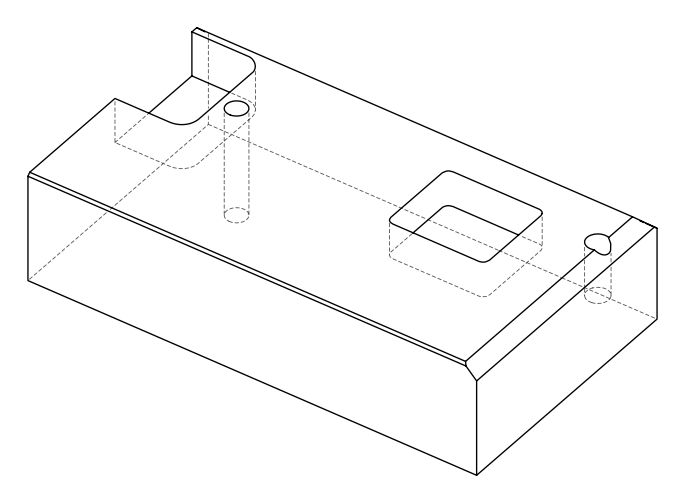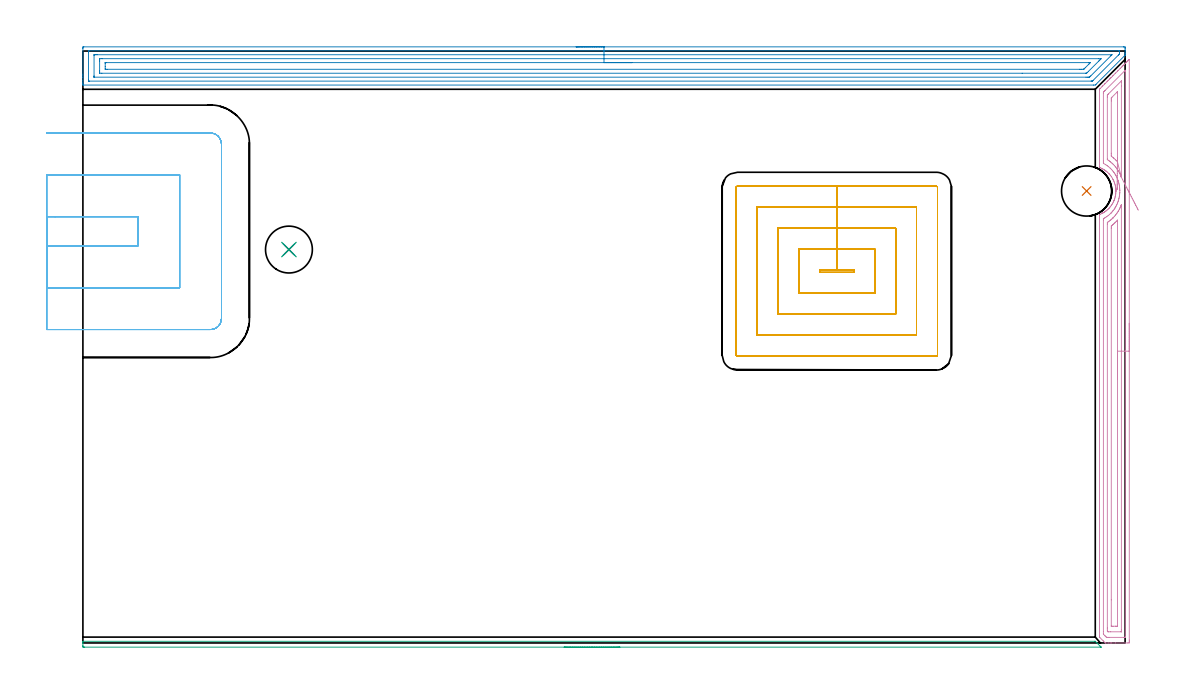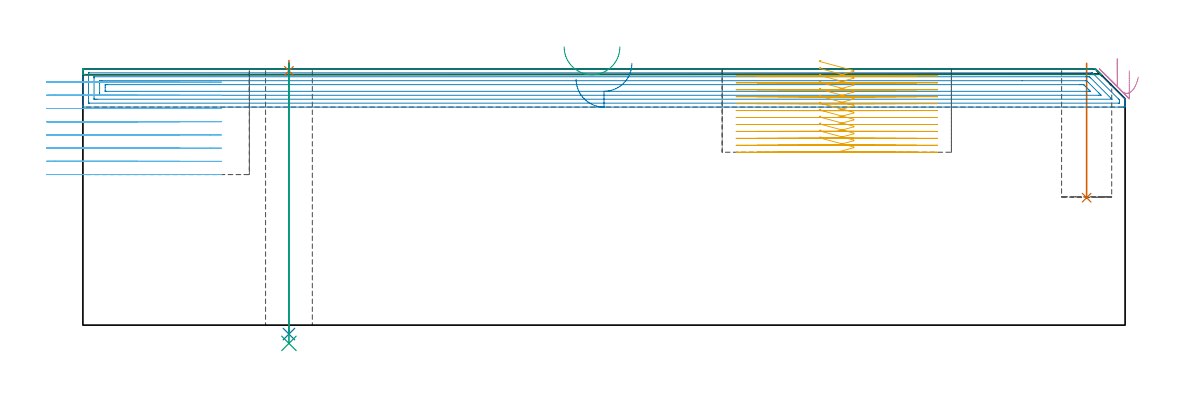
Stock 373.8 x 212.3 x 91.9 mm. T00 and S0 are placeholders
(PLAN: 9 operations, 6 tool changes, 54.7 min)
(1 INDEXABLE_INSERT_DRILL_BLIND_HOLE_FROM_SOLID | STEP1POCKET | NXT0302_007 | 0.19 min | 11685 mm3)
(2 AREA_MILL | FG_CHAMFER_SURFACE | UGT0205_001 | 15.08 min | 35079 mm3)
(3 AREA_MILL_1 | FG_CHAMFER_SURFACE_1 | UGT0205_001 | 3.07 min | 817 mm3)
(4 AREA_MILL_2 | FG_CHAMFER_SURFACE_2 | UGT0205_001 | 6.8 min | 11384 mm3)
(5 MILL_RECTANGULAR_POCKET | POCKET_RECTANGULAR_STRAIGHT | NXT0201_013 | Follow Part, ap 2.5, ae 75% | 19.33 min | 173536 mm3)
(6 MILL_SLOT | SLOT_PARTIAL_RECTANGULAR | UGT0201_094 | Follow Part, ap 5, ae 75% | 9.38 min | 201606 mm3)
(7 SPOT_DRILL | STEP1HOLE | NXT0321_9005460120000 | 0.03 min | 14 mm3)
(8 DRILL_THROUGH_HOLE_INTO_CENTER | STEP1HOLE | NXT0301_065 | 0.39 min | 6341 mm3)
(9 DRILL_TO_ENLARGE_THROUGH_HOLE | STEP1HOLE | UGT0301_291 | 0.4 min | 13966 mm3)
(TOOL NXT0302_007 | Index. Insert Drill 18mm [880-D1800L25-05] | D18 PA176 FL90 Z2)
(TOOL UGT0205_001 | Chamfer Mill 20 x 3 x 45 deg. | D20 FL50 Z2)
(TOOL NXT0201_013 | ENDMILL 10mm | D10 FL30 Z4)
(TOOL UGT0201_094 | End mill 20 mm | D20 FL38 Z4)
(TOOL NXT0321_9005460120000 | NC Spot Drill, 142deg, 12mm, Carbide, Uncoated | D12 PA142 FL30 Z2)
(TOOL NXT0301_065 | Carbide Drill 9.4mm [860.1-0940-075A1-MM 2214] | D9.4 PA140 FL98 Z2)
(TOOL UGT0301_291 | Twist Drill 16.8 mm | D16.8 PA118 FL125 Z2)
(OP 1 INDEXABLE_INSERT_DRILL_BLIND_HOLE_FROM_SOLID)
G17 G21 G94 G90
T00 M6
G54
G17 G0 G90 X360. Y162.1 S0 M3
G43 Z101.9 H1
G94 G81 G98 Z45.7 F250. R93.9
G80
M5
M2
(OP 2 AREA_MILL)
G17 G21 G94 G90
T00 M6
G54
G17 G0 G90 X176.9 Y213.8 S1061 M3
G43 Z101.9 H0
Z88.2
G94 G1 X176.938 Z87.328 F250.
X177.052 Z86.464
X177.241 Z85.612
X177.503 Z84.78
X177.837 Z83.974
X178.24 Z83.2
X178.708 Z82.464
X179.24 Z81.772
X179.829 Z81.129
X180.472 Z80.54
X181.164 Z80.008
X181.9 Z79.54
X182.674 Z79.137
X183.48 Z78.803
X184.312 Z78.541
X185.163 Z78.352
X186.028 Z78.238
X186.9 Z78.2
X373.181
X373.326 Y213.799 Z78.201
X373.798 Y213.791 Z78.205
X373.8 Y213.54 Z78.457
Y213.196 Z78.8
Y212.648 Z79.348
Y212.304 Z79.691
Y211.615 Z80.385
Y211.31 Z80.69
X373.799 Y210.861 Z81.13
X373.79 Y210.798 Z81.193
X373.733 Y210.729 Z81.264
X373.663 Y210.662 Z81.335
X373.627 Y210.626 Z81.371
X363.353 Y200.352 Z91.646
X363.235 Y200.237 Z91.761
X363.095 Y200.101 Z91.886
X362.46 Y200.1 Z91.9
X0.172
X0.01 Y200.103 Z91.888
X0.007 Y200.158 Z91.833
X0. Y200.566 Z91.433
Y200.907 Z91.092
Y201.596 Z90.399
Y202.833 Z89.164
Y203.381 Z88.614
Y203.999 Z87.996
Y213.196 Z78.801
X0.002 Y213.472 Z78.525
X0.01 Y213.792 Z78.206
X0.33 Y213.799 Z78.199
X186.9 Y213.8 Z78.2
Y212.386 Z79.614
X371.476 Y212.385 Z79.615
X371.64 Y212.383 Z79.617
X371.748 Y212.379 Z79.621
X371.791 Y212.373 Z79.627
X371.794 Y212.361 Z79.639
X371.797 Y212.304 Z79.696
X371.8 Y211.899 Z80.101
X371.797 Y211.412 Z80.588
X371.794 Y211.31 Z80.69
X371.79 Y211.261 Z80.739
X371.764 Y211.226 Z80.774
X371.675 Y211.131 Z80.869
X371.394 Y210.844 Z81.156
X362.303 Y201.753 Z90.247
X362.144 Y201.596 Z90.404
X362.077 Y201.535 Z90.465
X362.064 Y201.525 Z90.475
X362.002 Y201.52 Z90.48
X361.894 Y201.516 Z90.484
X361.73 Y201.514 Z90.486
X361.648
X2.324 Y201.515 Z90.485
X2.16 Y201.517 Z90.483
X2.052 Y201.521 Z90.479
X2.009 Y201.527 Z90.473
X2.006 Y201.539 Z90.461
X2.003 Y201.596 Z90.404
X2. Y202.001 Z89.999
Y211.817 Z80.183
X2.003 Y212.304 Z79.696
X2.006 Y212.354 Z79.646
X2.009 Y212.374 Z79.626
X2.079 Y212.379 Z79.621
X2.242 Y212.384 Z79.616
X2.324 Y212.386 Z79.614
X186.9
Y210.972 Z81.028
X368.925 Y210.971 Z81.029
X369.02 Y210.97 Z81.03
X369.05 Y210.968 Z81.032
X369.054 Y210.966 Z81.034
X369.051 Y210.961 Z81.039
X369.004 Y210.907 Z81.093
X368.85 Y210.75 Z81.25
X368.714 Y210.613 Z81.387
X361.481 Y203.381 Z88.619
X361.072 Y202.982 Z89.018
X361.008 Y202.935 Z89.065
X360.899 Y202.933 Z89.067
X360.673 Y202.931 Z89.069
X360.232 Y202.929 Z89.071
X359.779 Y202.928 Z89.072
X4.193 Y202.929 Z89.071
X4.042 Y202.93 Z89.07
X4.018 Y202.932 Z89.068
X4.011 Y202.934 Z89.066
X4.008 Y202.957 Z89.043
X4.003 Y203.06 Z88.94
X4.001 Y203.188 Z88.812
X4. Y203.381 Z88.619
X4.001 Y210.711 Z81.289
X4.007 Y210.904 Z81.096
X4.01 Y210.956 Z81.044
X4.027 Y210.965 Z81.035
X4.08 Y210.967 Z81.033
X4.193 Y210.969 Z81.031
X4.634 Y210.971 Z81.029
X5.086 Y210.972 Z81.028
X186.9
Y209.557 Z82.443
X364.316
X364.997 Y209.552 Z82.448
X365.14 Y209.55 Z82.45
X365.148 Y209.508 Z82.492
X365.14 Y209.493 Z82.507
X364.762 Y209.112 Z82.888
X364.386 Y208.735 Z83.265
X360.673 Y205.021 Z86.979
X360.296 Y204.65 Z87.35
X360.117 Y204.478 Z87.522
X359.98 Y204.35 Z87.65
X359.779 Y204.345 Z87.655
X359.709 Y204.344 Z87.656
X336.876 Y204.343 Z87.657
X6.803
X6.043 Y204.35 Z87.65
X6.01 Y204.355 Z87.645
X6.007 Y204.402 Z87.598
X6.003 Y204.508 Z87.492
X6.001 Y204.72 Z87.28
X6. Y205.145 Z86.855
Y208.714 Z83.286
X6.001 Y209.171 Z82.829
X6.003 Y209.389 Z82.611
X6.007 Y209.497 Z82.503
X6.01 Y209.546 Z82.454
X6.056 Y209.551 Z82.449
X6.873 Y209.557 Z82.443
X6.943
X186.9
Y208.143 Z83.857
X360.673
X361.267 Y208.141 Z83.859
X361.293 Y208.14 Z83.86
X361.307 Y208.138 Z83.862
X361.299 Y208.109 Z83.891
X361.04 Y207.842 Z84.158
X360.858 Y207.657 Z84.343
X360.673 Y207.471 Z84.529
X359.519 Y206.317 Z85.683
X359.259 Y206.058 Z85.942
X359.071 Y205.873 Z86.127
X359.006 Y205.811 Z86.189
X358.956 Y205.766 Z86.234
X358.886 Y205.764 Z86.236
X358.292 Y205.758 Z86.242
X357.992 Y205.757 Z86.243
X357.4
X8.66 Y205.758 Z86.242
X8.063 Y205.761 Z86.239
X8.024 Y205.764 Z86.236
X8.01 Y205.772 Z86.228
X8.004 Y205.821 Z86.179
X8.002 Y206.058 Z85.942
X8. Y206.717 Z85.283
Y207.842 Z84.158
X8.001 Y208.007 Z83.993
X8.002 Y208.089 Z83.911
X8.006 Y208.13 Z83.87
X8.009 Y208.135 Z83.865
X8.019 Y208.138 Z83.862
X8.058 Y208.14 Z83.86
X8.359 Y208.143 Z83.857
X186.9
X187.772 Z83.895
X188.636 Z84.009
X189.488 Z84.198
X190.32 Z84.46
X191.126 Z84.794
X191.9 Z85.197
X192.636 Z85.665
X193.328 Z86.196
X193.971 Z86.786
X194.56 Z87.429
X195.091 Z88.121
X195.56 Z88.857
X195.963 Z89.631
X196.297 Z90.437
X196.559 Z91.269
X196.748 Z92.12
X196.862 Z92.985
X196.9 Z93.857
G0 Z101.9
M5
M2
(OP 3 AREA_MILL_1)
G17 G21 G94 G90
T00 M6
G54
G17 G0 G90 X192.6 Y-1.5 S1061 M3
G43 Z101.9 H0
Z99.8
G94 G1 X192.562 Z98.928 F250.
X192.448 Z98.064
X192.259 Z97.212
X191.997 Z96.38
X191.663 Z95.574
X191.26 Z94.8
X190.791 Z94.064
X190.26 Z93.372
X189.671 Z92.729
X189.028 Z92.14
X188.336 Z91.608
X187.6 Z91.14
X186.826 Z90.737
X186.02 Z90.403
X185.188 Z90.141
X184.336 Z89.952
X183.471 Z89.838
X182.6 Z89.8
X0.63
X0.485 Y-1.499 Z89.801
X0.183 Y-1.496 Z89.804
X0.002 Y-1.491 Z89.805
X0. Y-1.26 Z90.036
Y-0.896 Z90.399
Y-0.166 Z91.133
Y0.106 Z91.406
X0.007 Y0.538 Z91.83
X0.01 Y0.558 Z91.85
X0.058 Y0.596 Z91.89
X0.183 Y0.6 Z91.9
X362.781
X363.092 Y0.602 Z91.894
X363.107 Y0.593 Z91.89
X363.676 Y0.025 Z91.324
X364.868 Y-1.168 Z90.132
X365.043 Y-1.342 Z89.955
X365.166 Y-1.47 Z89.828
X365.182 Y-1.494 Z89.803
X365.166 Y-1.499 Z89.799
X182.6 Y-1.5 Z89.8
X181.728 Z89.838
X180.863 Z89.952
X180.012 Z90.141
X179.18 Z90.403
X178.374 Z90.737
X177.6 Z91.14
X176.864 Z91.608
X176.172 Z92.14
X175.529 Z92.729
X174.939 Z93.372
X174.408 Z94.064
X173.94 Z94.8
X173.537 Z95.574
X173.203 Z96.38
X172.941 Z97.212
X172.752 Z98.064
X172.638 Z98.928
X172.6 Z99.8
G0 Z101.9
M5
M2
(OP 4 AREA_MILL_2)
G17 G21 G94 G90
T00 M6
G54
G17 G0 G90 X375.3 Y114.65 S1061 M3
G43 Z101.9 H0
Z91.2
G94 G1 Y114.612 Z90.328 F250.
Y114.498 Z89.463
Y114.309 Z88.612
Y114.047 Z87.78
Y113.713 Z86.974
Y113.31 Z86.2
Y112.841 Z85.464
Y112.31 Z84.772
Y111.721 Z84.129
Y111.078 Z83.54
Y110.386 Z83.008
Y109.65 Z82.54
Y108.876 Z82.137
Y108.07 Z81.803
Y107.238 Z81.541
Y106.386 Z81.352
Y105.522 Z81.238
Y104.65 Z81.2
Y1.014
X375.299 Y0.613 Z81.201
X375.294 Y0.126 Z81.204
X375.292 Y0.009 Z81.206
X374.812 Y0. Z81.685
X370.392 Z86.103
X368.954 Z87.543
X368.624 Z87.872
X367.963 Z88.536
X366.708 Y0.001 Z89.79
X366.682 Y0.018 Z89.818
X365.972 Y0.727 Z90.526
X364.747 Y1.953 Z91.751
X364.605 Y2.096 Z91.891
X364.6 Y2.399 Z91.9
X364.603 Y153.319 Z91.897
X364.608 Y153.569 Z91.889
X364.616 Y153.657 Z91.88
X364.867 Y153.759 Z91.631
X365.372 Y153.983 Z91.124
X365.53 Y154.061 Z90.965
X365.722 Y154.154 Z90.777
X365.754 Y154.17 Z90.746
X365.825 Y154.212 Z90.674
X365.972 Y154.301 Z90.524
X366.089 Y154.37 Z90.41
X366.252 Y154.467 Z90.246
X366.317 Y154.51 Z90.182
X366.414 Y154.576 Z90.082
X366.509 Y154.638 Z89.99
X366.684 Y154.755 Z89.814
X366.757 Y154.808 Z89.742
X366.856 Y154.881 Z89.64
X366.973 Y154.966 Z89.526
X367.131 Y155.081 Z89.368
X367.158 Y155.105 Z89.341
X367.298 Y155.231 Z89.198
X367.494 Y155.403 Z89.005
X367.578 Y155.477 Z88.921
X367.74 Y155.632 Z88.759
X368.01 Y155.89 Z88.489
X368.073 Y155.954 Z88.426
X368.447 Y156.395 Z88.052
X368.804 Y156.847 Z87.695
X368.889 Y156.965 Z87.61
X368.919 Y157.012 Z87.58
X369.135 Y157.348 Z87.363
X369.319 Y157.659 Z87.18
X369.366 Y157.739 Z87.133
X369.575 Y158.143 Z86.925
X369.768 Y158.552 Z86.731
X369.801 Y158.631 Z86.699
X369.839 Y158.733 Z86.661
X369.967 Y159.075 Z86.531
X370.115 Y159.523 Z86.382
X370.236 Y159.968 Z86.262
X370.252 Y160.039 Z86.246
X370.332 Y160.416 Z86.161
X370.339 Y160.464 Z86.152
X370.399 Y160.805 Z86.1
X370.407 Y160.861 Z86.09
X370.411 Y160.91 Z86.083
X370.428 Y161.057 Z86.067
X370.457 Y161.308 Z86.038
X370.485 Y161.754 Z86.011
Y161.888 Z86.004
X370.488 Y162.004 Z86.003
Y162.047 Z86.001
X370.491 Y162.2
X370.488 Y162.25 Z86.002
X370.485 Y162.325 Z86.003
X370.481 Y162.472 Z86.013
X370.48 Y162.524 Z86.017
X370.475 Y162.647 Z86.022
X370.436 Y163.093 Z86.06
X370.428 Y163.143 Z86.066
X370.408 Y163.3 Z86.09
X370.392 Y163.418 Z86.106
X370.375 Y163.539 Z86.123
X370.331 Y163.772 Z86.166
X370.303 Y163.923 Z86.194
X370.292 Y163.985 Z86.206
X370.184 Y164.432 Z86.316
X370.051 Y164.877 Z86.443
X369.916 Y165.264 Z86.579
X369.768 Y165.648 Z86.731
X369.715 Y165.769 Z86.784
X369.492 Y166.219 Z87.005
X369.465 Y166.268 Z87.032
X369.25 Y166.661 Z87.25
X368.888 Y167.231 Z87.609
X368.644 Y167.567 Z87.856
X368.34 Y167.937 Z88.159
X368.104 Y168.203 Z88.395
X368.01 Y168.309 Z88.489
X367.877 Y168.446 Z88.621
X367.51 Y168.788 Z88.989
X367.298 Y168.97 Z89.198
X367.153 Y169.096 Z89.346
X367.131 Y169.115 Z89.368
X366.968 Y169.243 Z89.531
X366.856 Y169.329 Z89.641
X366.845 Y169.338 Z89.652
X366.766 Y169.394 Z89.733
X366.552 Y169.542 Z89.948
X366.414 Y169.632 Z90.086
X366.253 Y169.736 Z90.247
X366.071 Y169.84 Z90.427
X365.817 Y169.988 Z90.683
X365.709 Y170.045 Z90.79
X365.53 Y170.139 Z90.966
X365.373 Y170.223 Z91.125
X364.969 Y170.396 Z91.53
X364.745 Y170.49 Z91.751
X364.619 Y170.547 Z91.873
X364.603 Y170.556 Z91.889
X364.6 Y170.733 Z91.9
Y198.421
X364.596 Y198.587 Z91.896
X364.621 Y198.624 Z91.872
X364.863 Y198.863 Z91.636
X364.876 Y198.876 Z91.624
X365.53 Y199.531 Z90.967
X365.734 Y199.734 Z90.766
X365.757 Y199.756 Z90.743
X366.414 Y200.415 Z90.083
X366.593 Y200.592 Z89.907
X366.649 Y200.649 Z89.85
X367.298 Y201.299 Z89.199
X367.451 Y201.451 Z89.049
X367.542 Y201.542 Z88.957
X367.74 Y201.741 Z88.758
X367.839 Y201.84 Z88.659
X368.182 Y202.183 Z88.315
X368.309 Y202.309 Z88.191
X368.435 Y202.435 Z88.064
X368.624 Y202.625 Z87.874
X368.732 Y202.733 Z87.765
X369.328 Y203.328 Z87.171
X369.508 Y203.509 Z86.989
X369.625 Y203.626 Z86.872
X370.221 Y204.221 Z86.278
X370.392 Y204.393 Z86.105
X371.114 Y205.114 Z85.385
X371.276 Y205.278 Z85.221
X372.007 Y206.008 Z84.492
X372.16 Y206.162 Z84.337
X372.6 Y206.6 Z83.9
X372.9 Y206.901 Z83.599
X373.044 Y207.046 Z83.452
X373.458 Y207.458 Z83.042
X373.486 Y207.486 Z83.014
X373.793 Y207.794 Z82.706
X373.928 Y207.93 Z82.568
X374.317 Y208.317 Z82.183
X374.427 Y208.427 Z82.073
X374.686 Y208.687 Z81.813
X374.812 Y208.814 Z81.684
X375.175 Y209.175 Z81.325
X375.254 Y209.254 Z81.245
X375.284 Y209.282 Z81.215
X375.295 Y209.283 Z81.204
X375.3 Y209.282 Z81.2
Y104.65
X373.886 Z82.614
X373.885 Y2.187 Z82.615
X373.884 Y2.081 Z82.616
X373.881 Y2.029 Z82.619
X373.88 Y2.011 Z82.62
X373.835 Y2.009 Z82.665
X373.438 Y2.001 Z83.062
X368.135 Y2. Z88.365
X367.74 Y2.001 Z88.76
X367.247 Y2.004 Z89.253
X367.155 Y2.01 Z89.345
X366.961 Y2.194 Z89.539
X366.856 Y2.295 Z89.644
X366.75 Y2.399 Z89.75
X366.643 Y2.508 Z89.857
X366.422 Y2.735 Z90.078
X366.021 Y3.149 Z90.479
X366.016 Y3.248 Z90.484
X366.015 Y3.292 Z90.485
X366.014 Y4.143 Z90.486
X366.017 Y151.533 Z90.483
X366.021 Y151.957 Z90.479
X366.024 Y152.162 Z90.476
X366.155 Y152.242 Z90.345
X366.468 Y152.426 Z90.032
X366.71 Y152.574 Z89.79
X366.856 Y152.667 Z89.644
X367.244 Y152.927 Z89.256
X367.74 Y153.276 Z88.76
X367.765 Y153.294 Z88.735
X367.798 Y153.319 Z88.702
X368.236 Y153.711 Z88.264
X368.624 Y154.065 Z87.876
X368.699 Y154.137 Z87.801
X368.775 Y154.212 Z87.725
X369.123 Y154.601 Z87.377
X369.508 Y155.055 Z86.992
X369.531 Y155.083 Z86.969
X369.548 Y155.105 Z86.952
X369.909 Y155.593 Z86.591
X370.175 Y155.998 Z86.325
X370.227 Y156.082 Z86.273
X370.392 Y156.366 Z86.108
X370.576 Y156.706 Z85.924
X370.672 Y156.892 Z85.828
X370.87 Y157.302 Z85.63
X371.08 Y157.785 Z85.42
X371.113 Y157.867 Z85.387
X371.136 Y157.926 Z85.364
X371.276 Y158.316 Z85.224
X371.365 Y158.588 Z85.135
X371.392 Y158.678 Z85.108
X371.559 Y159.285 Z84.941
X371.623 Y159.571 Z84.877
X371.715 Y160.02 Z84.785
X371.787 Y160.464 Z84.713
X371.811 Y160.64 Z84.689
X371.828 Y160.799 Z84.672
X371.878 Y161.357 Z84.622
X371.892 Y161.518 Z84.608
X371.897 Y161.622 Z84.603
X371.906 Y162.25 Z84.594
Y162.282
X371.893 Y162.519 Z84.607
X371.851 Y163.143 Z84.649
X371.817 Y163.489 Z84.683
X371.739 Y164.036 Z84.761
X371.64 Y164.561 Z84.86
X371.551 Y164.929 Z84.949
X371.46 Y165.275 Z85.04
X371.314 Y165.784 Z85.186
X371.301 Y165.822 Z85.199
X371.276 Y165.891 Z85.224
X370.957 Y166.715 Z85.543
X370.666 Y167.331 Z85.834
X370.517 Y167.608 Z85.983
X370.392 Y167.829 Z86.108
X370.138 Y168.244 Z86.362
X369.974 Y168.501 Z86.526
X369.784 Y168.777 Z86.716
X369.508 Y169.141 Z86.992
X369.302 Y169.394 Z87.198
X368.985 Y169.755 Z87.515
X368.624 Y170.134 Z87.876
X368.463 Y170.287 Z88.037
X367.74 Y170.913 Z88.76
X367.388 Y171.18 Z89.112
X366.856 Y171.534 Z89.644
X366.036 Y172.008 Z90.464
X366.026 Y172.017 Z90.474
X366.02 Y172.024 Z90.48
X366.018 Y172.073 Z90.482
X366.014 Y172.923 Z90.486
X366.015 Y197.077 Z90.485
X366.02 Y197.502 Z90.48
X366.021 Y197.551 Z90.479
X366.046 Y197.584 Z90.454
X366.102 Y197.646 Z90.398
X366.196 Y197.744 Z90.304
X366.42 Y197.97 Z90.08
X366.639 Y198.189 Z89.861
X373.656 Y205.205 Z82.844
X373.749 Y205.296 Z82.751
X373.842 Y205.384 Z82.658
X373.879 Y205.416 Z82.621
X373.885 Y205.158 Z82.615
X373.886 Y205.114
Y104.65 Z82.614
X372.472 Z84.028
X372.471 Y4.764 Z84.029
X372.469 Y4.185 Z84.031
X372.466 Y4.029 Z84.034
X372.465 Y4.016 Z84.035
X372.452 Y4.01 Z84.048
X372.405 Y4.004 Z84.095
X372.343 Y4.001 Z84.157
X368.624 Y4. Z87.876
X367.92 Y4.004 Z88.58
X367.74 Y4.01 Z88.76
X367.58 Y4.031 Z88.92
X367.436 Y4.185 Z89.064
X367.432 Y4.496 Z89.068
X367.429 Y5.078 Z89.071
Y5.393
X367.432 Y150.059 Z89.068
X367.435 Y150.64 Z89.065
X367.438 Y150.795 Z89.062
X367.441 Y150.827 Z89.059
X367.464 Y150.846 Z89.036
X367.505 Y150.877 Z88.995
X367.74 Y151.041 Z88.76
X368.027 Y151.243 Z88.473
X368.433 Y151.533 Z88.067
X368.539 Y151.619 Z87.961
X368.624 Y151.692 Z87.876
X369.009 Y152.037 Z87.491
X369.437 Y152.426 Z87.063
X369.473 Y152.461 Z87.027
X369.508 Y152.497 Z86.992
X369.901 Y152.923 Z86.599
X370.248 Y153.319 Z86.252
X370.314 Y153.398 Z86.186
X370.392 Y153.496 Z86.108
X370.7 Y153.901 Z85.8
X370.932 Y154.212 Z85.568
X371.07 Y154.421 Z85.43
X371.276 Y154.743 Z85.224
X371.412 Y154.969 Z85.088
X371.49 Y155.105 Z85.01
X371.727 Y155.543 Z84.773
X371.956 Y155.998 Z84.544
X372.023 Y156.137 Z84.477
X372.16 Y156.441 Z84.34
X372.293 Y156.757 Z84.207
X372.348 Y156.892 Z84.152
X372.468 Y157.203 Z84.032
X372.469 Y157.188 Z84.031
X372.471 Y157.116 Z84.029
X372.472 Y104.65 Z84.028
X371.057 Z85.443
Y6.193
X371.055 Y6.096 Z85.445
X371.053 Y6.038 Z85.447
X371.051 Y6.013 Z85.449
X371.033 Y6.01 Z85.467
X370.82 Y6.005 Z85.68
X370.392 Y6. Z86.108
X370.364 Z86.136
X369.48 Z87.02
X369.074 Y6.004 Z87.426
X368.871 Y6.008 Z87.629
X368.851 Y6.01 Z87.649
X368.848 Y6.024 Z87.652
X368.845 Y6.061 Z87.655
X368.844 Y6.114 Z87.656
X368.843 Y15.462 Z87.657
X368.845 Y148.631 Z87.655
X368.846 Y148.854 Z87.654
X368.85 Y149.519 Z87.65
X368.852 Y149.574 Z87.648
X368.892 Y149.606 Z87.608
X369.07 Y149.747 Z87.43
X369.311 Y149.947 Z87.189
X369.508 Y150.116 Z86.992
X369.784 Y150.362 Z86.716
X370.09 Y150.64 Z86.41
X370.244 Y150.79 Z86.256
X370.392 Y150.94 Z86.108
X370.677 Y151.245 Z85.823
X370.983 Y151.58 Z85.517
X371.026 Y151.623 Z85.474
X371.05 Y151.646 Z85.45
X371.053 Y151.619 Z85.447
X371.056 Y151.572 Z85.444
X371.057 Y151.533 Z85.443
Y151.348
Y104.65
Y103.778 Z85.481
Y102.913 Z85.595
Y102.062 Z85.783
Y101.23 Z86.046
Y100.424 Z86.38
Y99.65 Z86.782
Y98.914 Z87.251
Y98.222 Z87.782
Y97.579 Z88.372
Y96.99 Z89.015
Y96.458 Z89.707
Y95.99 Z90.443
Y95.587 Z91.216
Y95.253 Z92.022
Y94.991 Z92.854
Y94.802 Z93.706
Y94.688 Z94.571
Y94.65 Z95.443
G0 Z101.9
X378.54 Y155.223
Z88.96
G1 X378.357 Y155.576 Z88.183
X378.145 Y155.988 Z87.444
X377.904 Y156.456 Z86.748
X377.636 Y156.976 Z86.101
X377.343 Y157.544 Z85.508
X377.028 Y158.156 Z84.972
X376.692 Y158.808 Z84.498
X376.339 Y159.493 Z84.09
X375.971 Y160.207 Z83.751
X375.591 Y160.945 Z83.483
X375.201 Y161.701 Z83.288
X374.805 Y162.47 Z83.168
X374.406 Y163.244 Z83.124
X374.007 Y164.019 Z83.157
X373.61 Y164.789 Z83.265
X373.22 Y165.547 Z83.448
X372.838 Y166.288 Z83.704
X372.467 Y167.006 Z84.033
X372.457 Y167.026 Z84.043
X372.427 Y167.097 Z84.073
X372.375 Y167.228 Z84.125
X372.346 Y167.305 Z84.154
X372.274 Y167.492 Z84.226
X372.228 Y167.608 Z84.272
X372.16 Y167.768 Z84.34
X371.808 Y168.501 Z84.692
X371.37 Y169.298 Z85.13
X371.312 Y169.394 Z85.188
X371.276 Y169.451 Z85.224
X370.948 Y169.953 Z85.552
X370.713 Y170.287 Z85.787
X370.392 Y170.704 Z86.108
X369.989 Y171.18 Z86.511
X369.508 Y171.697 Z86.992
X369.106 Y172.073 Z87.394
X368.624 Y172.492 Z87.876
X368.37 Y172.704 Z88.13
X368.029 Y172.966 Z88.471
X367.553 Y173.293 Z88.947
X367.448 Y173.369 Z89.052
X367.437 Y173.378 Z89.063
X367.434 Y173.4 Z89.066
X367.431 Y173.454 Z89.069
X367.429 Y173.544 Z89.071
Y195.605
X367.432 Y196.184 Z89.068
X367.435 Y196.493 Z89.065
X367.441 Y196.53 Z89.059
X367.463 Y196.556 Z89.037
X367.524 Y196.621 Z88.976
X367.74 Y196.84 Z88.76
X367.858 Y196.958 Z88.642
X372.443 Y201.542 Z84.057
X372.454 Y201.549 Z84.046
X372.46 Y201.552 Z84.04
X372.465 Y201.542 Z84.035
X372.47 Y200.962 Z84.03
X372.472 Y199.756 Z84.028
X372.471 Y167.293 Z84.029
X372.47 Y167.101 Z84.03
X372.467 Y167.006 Z84.033
X371.05 Y172.57 Z85.45
X370.674 Y172.966 Z85.826
X370.392 Y173.259 Z86.108
X369.755 Y173.859 Z86.745
X369.508 Y174.075 Z86.992
X368.875 Y174.609 Z87.625
X368.849 Y174.633 Z87.651
X368.848 Y174.657 Z87.652
X368.846 Y174.752 Z87.654
X368.843 Y175.424 Z87.657
Y175.645
Y194.398
X368.844 Y195.069 Z87.656
X368.846 Y195.291 Z87.654
X368.85 Y195.458 Z87.65
X368.855 Y195.494 Z87.645
X368.881 Y195.525 Z87.619
X368.932 Y195.58 Z87.568
X369.077 Y195.727 Z87.423
X370.919 Y197.57 Z85.581
X371. Y197.648 Z85.5
X371.034 Y197.678 Z85.466
X371.048 Y197.688 Z85.452
X371.051 Y197.675 Z85.449
X371.053 Y197.582 Z85.447
X371.057 Y197.299 Z85.443
Y173.859
X371.056 Y173.188 Z85.444
X371.055 Y172.966 Z85.445
X371.05 Y172.57 Z85.45
X371.041 Y171.699 Z85.498
X371.031 Y170.835 Z85.621
X371.021 Y169.986 Z85.82
X371.012 Y169.157 Z86.091
X371.003 Y168.355 Z86.434
X370.994 Y167.585 Z86.846
X370.986 Y166.855 Z87.323
X370.978 Y166.169 Z87.862
X370.971 Y165.533 Z88.458
X370.964 Y164.951 Z89.108
X370.959 Y164.427 Z89.806
X370.953 Y163.967 Z90.547
X370.949 Y163.573 Z91.325
X370.945 Y163.248 Z92.135
X370.942 Y162.995 Z92.97
X370.94 Y162.816 Z93.824
X370.939 Y162.712 Z94.69
Y162.684 Z95.562
G0 Z101.9
M5
M2
(OP 5 MILL_RECTANGULAR_POCKET)
G17 G21 G94 G90
T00 M6
G54
G17 G0 G90 X264.695 Y133.8 S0 M3
G43 Z101.9 H0
Z94.9
G94 G1 X264.3 Z94.794 F250.
Y132.9 Z94.553
X276.5 Z91.284
Y133.8 Z91.043
X270.4 Z89.409
X264.3 F500.
Y132.9
X276.5
Y133.8
X270.4
Y141.3
X256.8
Y125.4
X284.
Y141.3
X270.4
Y148.8
X249.3
Y117.9
X291.5
Y148.8
X270.4
Y156.3
X241.8
Y110.4
X299.
Y156.3
X270.4
Y163.8
X234.7
G3 X234.3 Y163.4 R0.4
G1 Y103.3
G3 X234.7 Y102.9 R0.4
G1 X306.1
G3 X306.5 Y103.3 R0.4
G1 Y163.4
G3 X306.1 Y163.8 R0.4
G1 X270.4
X269.4
G0 X264.695 Y133.8 Z92.409
G1 X264.3 Z92.303 F250.
Y132.9 Z92.061
X276.5 Z88.792
Y133.8 Z88.551
X270.4 Z86.917
X264.3 F500.
Y132.9
X276.5
Y133.8
X270.4
Y141.3
X256.8
Y125.4
X284.
Y141.3
X270.4
Y148.8
X249.3
Y117.9
X291.5
Y148.8
X270.4
Y156.3
X241.8
Y110.4
X299.
Y156.3
X270.4
Y163.8
X234.7
G3 X234.3 Y163.4 R0.4
G1 Y103.3
G3 X234.7 Y102.9 R0.4
G1 X306.1
G3 X306.5 Y103.3 R0.4
G1 Y163.4
G3 X306.1 Y163.8 R0.4
G1 X270.4
X269.4
G0 X264.695 Y133.8 Z89.917
G1 X264.3 Z89.811 F250.
Y132.9 Z89.57
X276.5 Z86.301
Y133.8 Z86.06
X270.4 Z84.425
X264.3 F500.
Y132.9
X276.5
Y133.8
X270.4
Y141.3
X256.8
Y125.4
X284.
Y141.3
X270.4
Y148.8
X249.3
Y117.9
X291.5
Y148.8
X270.4
Y156.3
X241.8
Y110.4
X299.
Y156.3
X270.4
Y163.8
X234.7
G3 X234.3 Y163.4 R0.4
G1 Y103.3
G3 X234.7 Y102.9 R0.4
G1 X306.1
G3 X306.5 Y103.3 R0.4
G1 Y163.4
G3 X306.1 Y163.8 R0.4
G1 X270.4
X269.4
G0 X264.695 Y133.8 Z87.425
G1 X264.3 Z87.319 F250.
Y132.9 Z87.078
X276.5 Z83.809
Y133.8 Z83.568
X270.4 Z81.933
X264.3 F500.
Y132.9
X276.5
Y133.8
X270.4
Y141.3
X256.8
Y125.4
X284.
Y141.3
X270.4
Y148.8
X249.3
Y117.9
X291.5
Y148.8
X270.4
Y156.3
X241.8
Y110.4
X299.
Y156.3
X270.4
Y163.8
X234.7
G3 X234.3 Y163.4 R0.4
G1 Y103.3
G3 X234.7 Y102.9 R0.4
G1 X306.1
G3 X306.5 Y103.3 R0.4
G1 Y163.4
G3 X306.1 Y163.8 R0.4
G1 X270.4
X269.4
G0 X264.695 Y133.8 Z84.933
G1 X264.3 Z84.828 F250.
Y132.9 Z84.586
X276.5 Z81.317
Y133.8 Z81.076
X270.4 Z79.442
X264.3 F500.
Y132.9
X276.5
Y133.8
X270.4
Y141.3
X256.8
Y125.4
X284.
Y141.3
X270.4
Y148.8
X249.3
Y117.9
X291.5
Y148.8
X270.4
Y156.3
X241.8
Y110.4
X299.
Y156.3
X270.4
Y163.8
X234.7
G3 X234.3 Y163.4 R0.4
G1 Y103.3
G3 X234.7 Y102.9 R0.4
G1 X306.1
G3 X306.5 Y103.3 R0.4
G1 Y163.4
G3 X306.1 Y163.8 R0.4
G1 X270.4
X269.4
G0 X264.695 Y133.8 Z82.442
G1 X264.3 Z82.336 F250.
Y132.9 Z82.095
X276.5 Z78.826
Y133.8 Z78.585
X270.4 Z76.95
X264.3 F500.
Y132.9
X276.5
Y133.8
X270.4
Y141.3
X256.8
Y125.4
X284.
Y141.3
X270.4
Y148.8
X249.3
Y117.9
X291.5
Y148.8
X270.4
Y156.3
X241.8
Y110.4
X299.
Y156.3
X270.4
Y163.8
X234.7
G3 X234.3 Y163.4 R0.4
G1 Y103.3
G3 X234.7 Y102.9 R0.4
G1 X306.1
G3 X306.5 Y103.3 R0.4
G1 Y163.4
G3 X306.1 Y163.8 R0.4
G1 X270.4
X269.4
G0 X264.695 Y133.8 Z79.95
G1 X264.3 Z79.844 F250.
Y132.9 Z79.603
X276.5 Z76.334
Y133.8 Z76.093
X270.4 Z74.458
X264.3 F500.
Y132.9
X276.5
Y133.8
X270.4
Y141.3
X256.8
Y125.4
X284.
Y141.3
X270.4
Y148.8
X249.3
Y117.9
X291.5
Y148.8
X270.4
Y156.3
X241.8
Y110.4
X299.
Y156.3
X270.4
Y163.8
X234.7
G3 X234.3 Y163.4 R0.4
G1 Y103.3
G3 X234.7 Y102.9 R0.4
G1 X306.1
G3 X306.5 Y103.3 R0.4
G1 Y163.4
G3 X306.1 Y163.8 R0.4
G1 X270.4
X269.4
G0 X264.695 Y133.8 Z77.458
G1 X264.3 Z77.353 F250.
Y132.9 Z77.111
X276.5 Z73.842
Y133.8 Z73.601
X270.4 Z71.967
X264.3 F500.
Y132.9
X276.5
Y133.8
X270.4
Y141.3
X256.8
Y125.4
X284.
Y141.3
X270.4
Y148.8
X249.3
Y117.9
X291.5
Y148.8
X270.4
Y156.3
X241.8
Y110.4
X299.
Y156.3
X270.4
Y163.8
X234.7
G3 X234.3 Y163.4 R0.4
G1 Y103.3
G3 X234.7 Y102.9 R0.4
G1 X306.1
G3 X306.5 Y103.3 R0.4
G1 Y163.4
G3 X306.1 Y163.8 R0.4
G1 X270.4
X269.4
G0 X264.695 Y133.8 Z74.967
G1 X264.3 Z74.861 F250.
Y132.9 Z74.62
X276.5 Z71.351
Y133.8 Z71.11
X270.4 Z69.475
X264.3 F500.
Y132.9
X276.5
Y133.8
X270.4
Y141.3
X256.8
Y125.4
X284.
Y141.3
X270.4
Y148.8
X249.3
Y117.9
X291.5
Y148.8
X270.4
Y156.3
X241.8
Y110.4
X299.
Y156.3
X270.4
Y163.8
X234.7
G3 X234.3 Y163.4 R0.4
G1 Y103.3
G3 X234.7 Y102.9 R0.4
G1 X306.1
G3 X306.5 Y103.3 R0.4
G1 Y163.4
G3 X306.1 Y163.8 R0.4
G1 X270.4
X269.4
G0 X264.695 Y133.8 Z72.475
G1 X264.3 Z72.369 F250.
Y132.9 Z72.128
X276.5 Z68.859
Y133.8 Z68.618
X270.4 Z66.983
X264.3 F500.
Y132.9
X276.5
Y133.8
X270.4
Y141.3
X256.8
Y125.4
X284.
Y141.3
X270.4
Y148.8
X249.3
Y117.9
X291.5
Y148.8
X270.4
Y156.3
X241.8
Y110.4
X299.
Y156.3
X270.4
Y163.8
X234.7
G3 X234.3 Y163.4 R0.4
G1 Y103.3
G3 X234.7 Y102.9 R0.4
G1 X306.1
G3 X306.5 Y103.3 R0.4
G1 Y163.4
G3 X306.1 Y163.8 R0.4
G1 X270.4
X269.4
G0 X264.695 Y133.8 Z69.983
G1 X264.3 Z69.877 F250.
Y132.9 Z69.636
X276.5 Z66.367
Y133.8 Z66.126
X270.4 Z64.492
X264.3 F500.
Y132.9
X276.5
Y133.8
X270.4
Y141.3
X256.8
Y125.4
X284.
Y141.3
X270.4
Y148.8
X249.3
Y117.9
X291.5
Y148.8
X270.4
Y156.3
X241.8
Y110.4
X299.
Y156.3
X270.4
Y163.8
X234.7
G3 X234.3 Y163.4 R0.4
G1 Y103.3
G3 X234.7 Y102.9 R0.4
G1 X306.1
G3 X306.5 Y103.3 R0.4
G1 Y163.4
G3 X306.1 Y163.8 R0.4
G1 X270.4
X269.4
G0 X264.695 Y133.8 Z67.492
G1 X264.3 Z67.386 F250.
Y132.9 Z67.145
X276.5 Z63.876
Y133.8 Z63.634
X270.4 Z62.
X264.3 F500.
Y132.9
X276.5
Y133.8
X270.4
Y141.3
X256.8
Y125.4
X284.
Y141.3
X270.4
Y148.8
X249.3
Y117.9
X291.5
Y148.8
X270.4
Y156.3
X241.8
Y110.4
X299.
Y156.3
X270.4
Y163.8
X234.7
G3 X234.3 Y163.4 R0.4
G1 Y103.3
G3 X234.7 Y102.9 R0.4
G1 X306.1
G3 X306.5 Y103.3 R0.4
G1 Y163.4
G3 X306.1 Y163.8 R0.4
G1 X270.4
X269.4
G0 Z101.9
M5
M2
(OP 6 MILL_SLOT)
G17 G21 G94 G90
T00 M6
G54
G17 G0 G90 X-13. Y142.4 S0 M3
G43 Z101.9 H0
Z87.163
G94 G1 X-10. F250.
X19.7 F500.
Y152.9
X-10.
X-13. F250.
Y127.4
X-10.
X34.7 F500.
Y167.9
X-10.
X-13. F250.
Y112.4
X-10.
X45.7 F500.
G3 X49.7 Y116.4 R4.
G1 Y178.9
G3 X45.7 Y182.9 R4.
G1 X-10.
X-13. F250.
G0 Y142.4 Z82.425
G1 X-10.
X19.7 F500.
Y152.9
X-10.
X-13. F250.
Y127.4
X-10.
X34.7 F500.
Y167.9
X-10.
X-13. F250.
Y112.4
X-10.
X45.7 F500.
G3 X49.7 Y116.4 R4.
G1 Y178.9
G3 X45.7 Y182.9 R4.
G1 X-10.
X-13. F250.
G0 Y142.4 Z77.688
G1 X-10.
X19.7 F500.
Y152.9
X-10.
X-13. F250.
Y127.4
X-10.
X34.7 F500.
Y167.9
X-10.
X-13. F250.
Y112.4
X-10.
X45.7 F500.
G3 X49.7 Y116.4 R4.
G1 Y178.9
G3 X45.7 Y182.9 R4.
G1 X-10.
X-13. F250.
G0 Y142.4 Z72.95
G1 X-10.
X19.7 F500.
Y152.9
X-10.
X-13. F250.
Y127.4
X-10.
X34.7 F500.
Y167.9
X-10.
X-13. F250.
Y112.4
X-10.
X45.7 F500.
G3 X49.7 Y116.4 R4.
G1 Y178.9
G3 X45.7 Y182.9 R4.
G1 X-10.
X-13. F250.
G0 Y142.4 Z68.213
G1 X-10.
X19.7 F500.
Y152.9
X-10.
X-13. F250.
Y127.4
X-10.
X34.7 F500.
Y167.9
X-10.
X-13. F250.
Y112.4
X-10.
X45.7 F500.
G3 X49.7 Y116.4 R4.
G1 Y178.9
G3 X45.7 Y182.9 R4.
G1 X-10.
X-13. F250.
G0 Y142.4 Z63.475
G1 X-10.
X19.7 F500.
Y152.9
X-10.
X-13. F250.
Y127.4
X-10.
X34.7 F500.
Y167.9
X-10.
X-13. F250.
Y112.4
X-10.
X45.7 F500.
G3 X49.7 Y116.4 R4.
G1 Y178.9
G3 X45.7 Y182.9 R4.
G1 X-10.
X-13. F250.
G0 Y142.4 Z58.738
G1 X-10.
X19.7 F500.
Y152.9
X-10.
X-13. F250.
Y127.4
X-10.
X34.7 F500.
Y167.9
X-10.
X-13. F250.
Y112.4
X-10.
X45.7 F500.
G3 X49.7 Y116.4 R4.
G1 Y178.9
G3 X45.7 Y182.9 R4.
G1 X-10.
X-13. F250.
G0 Y142.4 Z54.
G1 X-10.
X19.7 F500.
Y152.9
X-10.
X-13. F250.
Y127.4
X-10.
X34.7 F500.
Y167.9
X-10.
X-13. F250.
Y112.4
X-10.
X45.7 F500.
G3 X49.7 Y116.4 R4.
G1 Y178.9
G3 X45.7 Y182.9 R4.
G1 X-10.
X-13. F250.
G0 Z101.9
M5
M2
(OP 7 SPOT_DRILL)
G17 G21 G94 G90
T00 M6
G54
G17 G0 G90 X73.9 Y141.1 S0 M3
G43 Z101.9 H0
G94 G81 G98 Z91.177 F250. R94.9
G80
M5
M2
(OP 8 DRILL_THROUGH_HOLE_INTO_CENTER)
G17 G21 G94 G90
T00 M6
G54
G17 G0 G90 X73.9 Y141.1 S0 M3
G43 Z101.9 H1
G94 G73 G98 Z-3.211 F250. Q8.646 R93.9
G80
M5
M2
(OP 9 DRILL_TO_ENLARGE_THROUGH_HOLE)
G17 G21 G94 G90
T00 M6
G54
G17 G0 G90 X73.9 Y141.1 S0 M3
G43 Z101.9 H0
G94 G73 G98 Z-6.547 F250. Q16.408 R93.9
G80
M5
M2
